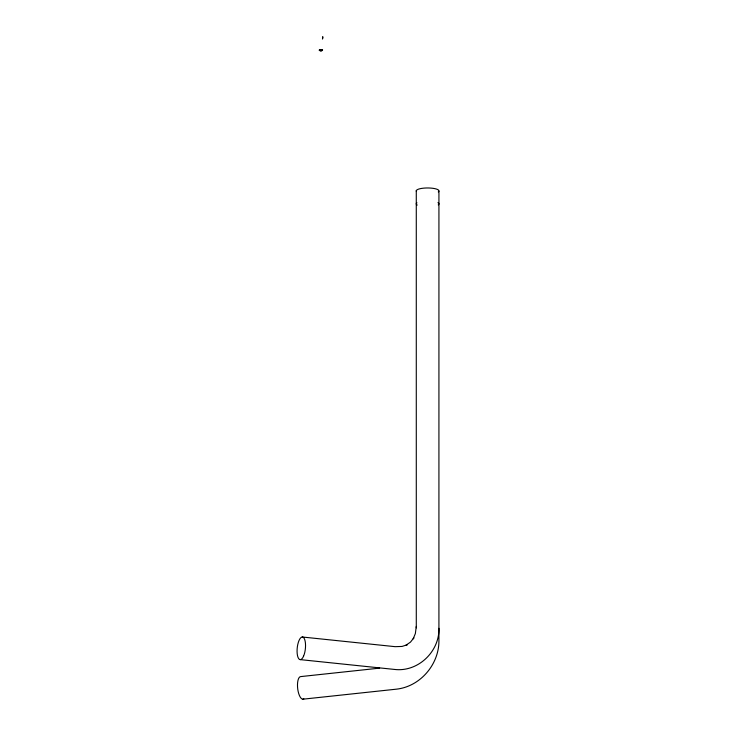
<?xml version="1.0" encoding="UTF-8"?>
<svg xmlns="http://www.w3.org/2000/svg" width="736" height="736" viewBox="0 0 736 736"><rect width="100%" height="100%" fill="white"/><g stroke="black" fill="none" stroke-linecap="round" stroke-linejoin="round"><path stroke-width="1.1" d="M416.291 627.882L416.282 190.652M438.932 191.158L438.923 641.222C438.812 664.709 420.146 686.467 396.63 689.144L302.809 699.2M416.282 626.41L415.362 633.576L413.181 638.83L413.88 637.845L410.486 642.105L406.051 645.178L407.293 644.727L402.068 646.438L395.131 646.668L302.266 636.999M438.932 628.296C439.548 651.645 418.002 672.272 394.551 669.438L300.343 659.631M321.853 50.333L319.626 49.892M322.074 50.628C318.946 49.468 320.583 51.962 322.064 50.186M322.423 50.149L322.009 49.928M319.875 50.26L322.074 50.011M322.846 36.8L322.478 39.063M322.064 50.352L321.384 50.49L321.936 50.103M322.258 50.471L322.423 49.938M320.004 50.131L321.144 50.011M319.755 49.754L319.507 50.425M322.009 50.333L322.258 49.836M321.144 50.517L322.258 50.057M322.074 49.956L321.595 50.076M322.138 50.545L322.598 49.928L321.678 49.689M319.994 49.818L320.473 49.643M320.086 49.864L321.77 49.818M321.678 50.407L319.626 50.37M320.427 50.664L321.77 50.618M379.62 668.132L300.84 676.577A11.371 4.204 83.9 0 0 297.758 689.2A11.371 4.204 83.9 0 0 303.876 698.86M320.427 49.772L321.338 49.772M321.338 50.664L319.626 50.545M321.338 49.606L319.341 49.818L319.507 50.471M321.292 49.643L322.138 49.717M319.994 50.444L320.62 50.517M319.902 50.287L320.381 50.49L319.341 50.278M320.086 50.618L319.341 50.444M322.69 36.938L322.69 38.465M437.957 202.639A11.371 2.944 0 0 1 438.251 204.893M417.248 205.068A11.371 2.944 0 0 1 416.962 202.814M416.41 191.415A11.371 2.944 0 0 1 428.6 187.974A11.371 2.944 0 0 1 438.288 191.912M303.554 656.19A11.371 4.094 -84.1 0 0 303.306 637.339A11.371 4.094 -84.1 0 0 297.068 651.406A11.371 4.094 -84.1 0 0 303.554 656.19"/></g></svg>
